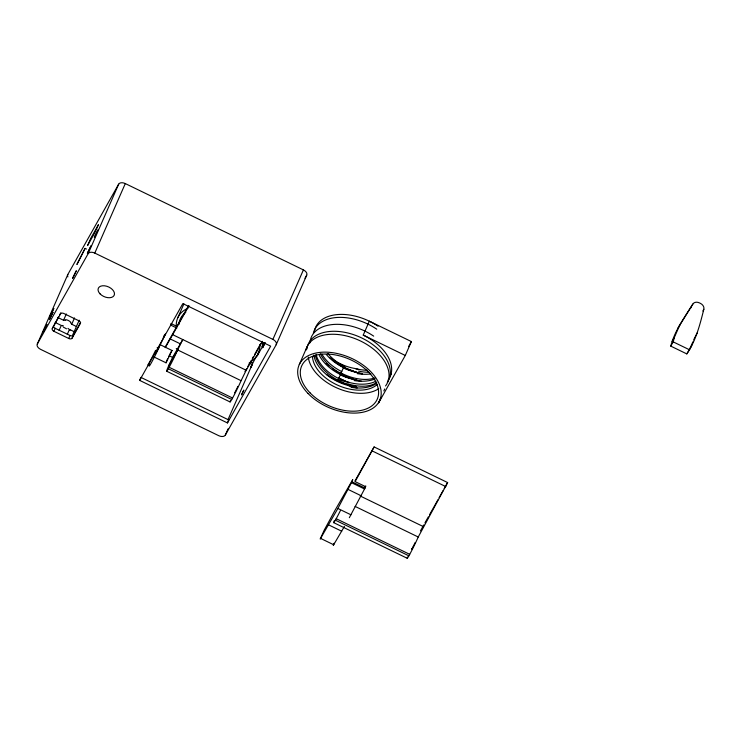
<?xml version="1.0" encoding="UTF-8"?>
<svg xmlns="http://www.w3.org/2000/svg" width="741" height="741" viewBox="0 0 741 741"><rect width="100%" height="100%" fill="white"/><g stroke="black" fill="none" stroke-linecap="round" stroke-linejoin="round"><path stroke-width="1.11" d="M72.414 335.617L79.185 320.205M98.368 224.866L94.913 232.591L87.54 245.614L90.995 237.861L98.34 224.847M171.551 351.077L172.032 350.437L166.058 362.812L153.646 356.819M241.575 394.777L243.845 390.081L241.594 394.777M670.781 346.13C674.736 330.542 684.545 317.426 692.9 303.995A5.502 4.326 29.4 0 1 699.356 302.865L700.449 303.393A5.502 4.326 29.4 0 1 703.83 309.284C699.921 324.725 695.956 340.591 686.805 353.902L670.781 346.13L673.18 341.87L674.467 337.164L680.127 324.252M166.28 361.904L166.058 362.812M411.82 548.627L411.663 549.183L412.052 548.636M333.682 544.209L333.293 545.395L344.435 526.397M158.833 347.075L158.268 348.816L165.475 333.959L164.891 334.719M166.419 361.552L166.938 360.33M237.787 386.422L237.453 387.21M414.932 542.745L414.59 543.524M333.811 543.903L334.108 543.227M351.929 481.78L352.744 479.612L335.08 510.206L324.197 530.195L320.214 539.059L337.877 508.465L351.929 481.78L365.007 488.115L349.326 517.7M365.007 488.115L365.785 485.948L364.229 488.504M37.319 343.991L67.829 274.485L118.68 184.139A5.502 3.39 23.7 0 1 125.294 183.573L303.402 269.9A5.502 3.39 23.7 0 1 306.681 275.254L276.171 344.76L225.32 435.106A5.502 3.39 23.7 0 1 218.706 435.671L40.598 349.354A5.502 3.39 23.7 0 1 37.319 343.991L88.17 253.644L118.68 184.139M52.268 328.615L60.605 313.804A2.751 1.695 23.7 0 1 63.911 313.526L78.759 320.714A2.751 1.695 23.7 0 1 80.398 323.391L72.062 338.202A2.751 1.695 23.7 0 1 68.756 338.489L53.908 331.292A2.751 1.695 23.7 0 1 52.268 328.615L58.576 316.75M53.908 331.292L55.214 328.319A2.751 1.695 23.7 0 1 53.574 325.632M59.123 330.366L61.281 325.447L55.158 322.474M57.937 317.556L63.55 320.279L66.319 313.971M88.17 253.644A5.502 3.39 23.7 0 1 94.783 253.079L125.294 183.573M67.301 334.33L69.459 329.412L74.146 331.681M74.498 317.935L71.729 324.243L76.416 326.512M68.756 338.489L70.062 335.506A2.751 1.695 23.7 0 0 73.368 335.228L80.593 322.391M72.062 338.202L73.368 335.228M139.632 380.374L140.938 377.401L228.756 419.962L227.45 422.935L139.632 380.374L182.842 303.606L270.66 346.158L227.45 422.935M177.905 317.546L183.898 303.875M256.469 356.069L250.791 367.036L252.181 364.572L249.078 363.071M227.922 419.832L252.181 364.572M259.387 350.928L257.21 355.893L264.593 342.787M225.32 435.106L228.098 428.789M276.171 344.76A5.502 3.39 23.7 0 0 272.892 339.397L303.402 269.9M299.299 364.507L307.145 346.64M357.005 372.269A36.763 22.23 26.6 0 1 354.318 371.547L343.731 367.258L340.258 374.501M388.117 380.022A44.034 27.111 23.7 0 0 363.238 335.089L369.342 321.186L411.394 341.564L405.29 355.467L378.614 402.863L380.791 397.898M383.847 390.952L384.718 388.96M355.458 480.974L374.112 446.934L447.629 482.567L418.239 537.003A13.764 0.658 -64.1 0 1 409.708 554.333L408.875 555.815A13.764 0.658 -64.1 0 1 407.522 557.037M689.38 349.817L692.872 341.87M693.743 339.887L695.049 336.905M158.741 346.936L158.305 347.9M230.386 400.724A13.764 0.658 -64.1 0 0 231.738 399.492L232.572 398.01A13.764 0.658 -64.1 0 0 241.094 380.689L245.975 370.704L262.527 341.295M167.142 359.876L167.623 358.82M158.055 348.446L157.509 349.622M237.166 387.83L236.833 388.543M265.278 342.796L262.629 347.825L264.843 342.833M414.302 544.153L413.793 545.237M262.694 344.12L263.425 342.601M168.476 357.014L169.087 355.736M263.527 343.278L262.61 345.139M156.592 351.53L156.897 350.891M236.472 389.303L236.101 390.062M413.608 545.626L413.052 546.747M155.971 352.762L156.277 352.16M169.402 355.106L169.708 354.504M170.004 353.92L170.541 352.873M235.74 390.776L235.268 391.674M412.876 547.099L412.404 547.997M163.279 337.655L163.807 336.655M155.138 354.393L155.397 353.892M343.315 367.545L344.37 365.554A37.087 22.832 23.7 0 0 355.624 368.61M337.414 380.967L340.684 374.214L351.262 378.531A36.763 22.23 26.6 0 0 353.957 379.225M262.286 345.76L261.888 346.492M170.791 352.42L171.199 351.669M164.122 336.071L164.483 335.423M59.688 314.777L60.799 312.804M188.473 305.737L166.929 344.028A13.764 0.658 -64.1 0 0 165.289 347.057M165.262 347.659L172.681 334.673L246.216 370.278M172.69 334.654L189.011 305.663M168.476 366.249L177.645 349.956A13.764 0.658 -64.1 0 1 169.133 367.267L168.29 368.749A13.764 0.658 -64.1 0 1 167.096 369.564A13.764 0.658 -64.1 0 1 172.607 357.403L182.758 339.554L177.655 349.937L241.094 380.689M244.984 371.593L246.679 368.573M247.818 366.554L251.218 360.506M252.348 358.496L253.487 356.477M254.617 354.467L260.86 343.379M258.155 353.077L259.285 351.077M262.657 345.093L263.777 343.092M304.986 278.264L306.681 275.254M343.518 367.064L344.37 365.554L337.35 362.368L330.903 358.422M408.56 346.612L411.394 341.564M354.837 481.196L374.112 446.934M334.228 520.812A13.764 0.658 -64.1 0 0 335.358 520.182L336.192 518.7A13.764 0.658 -64.1 0 0 340.415 510.558M420.416 530.936L423.824 524.887M424.954 522.877L428.354 516.829M429.493 514.81L437.996 499.703M439.126 497.683L443.099 490.625M444.23 488.615L447.629 482.567M677.728 328.513L692.9 303.995M672.068 341.425L674.467 337.164M702.866 310.988L703.83 309.284M695.53 336.053L697.448 332.644M686.805 353.902L691.779 345.556M234.906 392.313L234.591 392.813M65.662 320.325L64.486 320.205A5.965 5.835 -74.6 0 0 63.615 320.279M357.069 372.51L349.446 369.898A36.763 22.489 26.7 0 1 347.798 369.194L344.537 367.675M354.022 379.457L346.399 376.845A36.763 22.489 26.7 0 1 344.75 376.141L341.481 374.622M350.975 386.413L348.214 385.487A36.698 22.591 23.7 0 1 313.915 355.004M62.077 325.716L63.152 326.059M345.491 381.143L338.933 378.188L345.491 381.143A36.763 22.35 26.6 0 0 349.52 382.523A36.698 22.591 23.7 0 0 376.03 381.152M673.18 341.87L689.204 349.641M363.238 335.089L405.29 355.467M86.021 248.828L86.484 249.05M94.783 253.079L272.892 339.397M170.921 323.502L177.118 326.512M250.477 362.062L252.542 363.062M170.56 325.021L176.756 328.022M170.18 338.924L180.258 343.805M176.247 348.539L178.312 349.548M160.695 344.945L172.042 350.502M372.334 450.991L445.86 486.615M157.185 347.483L158.731 348.224A17.21 0.824 -64.1 0 1 151.247 362.97A17.21 0.824 -64.1 0 1 149.469 364.72M169.457 355.875L172.607 357.403M169.133 367.267L232.572 398.01M168.29 368.749L231.738 399.492M166.651 371.213L230.081 401.955M55.214 328.319L70.062 335.506M355.31 481.687L365.369 486.568M351.521 482.706L364.6 489.041M348.224 489.486L361.302 495.831M360.191 495.988L423.352 526.601M355.069 506.39L418.23 537.003M337.877 508.465L350.956 514.8M336.192 518.7L409.708 554.333M335.358 520.182L408.875 555.815M333.7 522.646L407.217 558.269M328.634 524.887L341.712 531.223M320.668 538.438L333.746 544.783M67.913 328.365L68.802 328.976M330.708 358.283L330.115 357.857M70.423 322.631L71.219 323.474A5.965 5.733 -34.8 0 1 71.72 324.178M251.681 366.934A5.502 3.39 23.7 0 1 250.643 366.712M67.885 276.893A5.502 3.39 23.7 0 1 67.829 274.485M155.582 350.363A17.21 0.824 -64.1 0 1 147.82 364.924M65.708 319.658A7.975 7.002 26.5 0 1 70.83 322.307M70.099 330.162A5.965 1.093 41.2 0 1 69.422 329.773M63.393 327.189A7.975 2.038 28 0 1 66.505 328.847M62.939 325.623A5.965 0.658 14.8 0 1 62.383 325.456M164.187 335.34A17.21 0.824 -64.1 0 1 164.15 335.562M690.501 308.256A5.502 4.326 29.4 0 1 690.964 307.672M259.748 344.76A44.034 27.111 23.7 0 1 250.791 361.701M176.562 328.504A44.034 27.111 23.7 0 1 188.019 308.154M178.924 324.475A41.283 25.416 23.7 0 1 185.806 312.248M314.36 332.07A44.034 27.111 23.7 0 1 378.04 326.207M391.22 373.992A44.034 27.111 23.7 0 1 390.35 375.381M309.923 342.888A44.034 27.111 23.7 0 1 373.686 336.136M313.35 333.311A44.034 27.111 23.7 0 1 376.734 329.18M349.52 382.504A37.087 22.832 23.7 0 1 338.267 379.448M358.32 369.37A36.763 22.295 26.6 0 1 355.624 368.638A36.698 22.591 23.7 0 0 367.314 370.287M368.981 372.26A36.763 22.193 26.5 0 1 358.551 371.102M362.386 373.872A38.402 23.647 23.7 0 1 357.069 372.538M354.318 371.584A36.698 22.591 23.7 0 1 326.318 354.439M344.954 366.851A36.763 22.684 26.7 0 1 327.92 353.559M361.849 373.464A41.153 24.258 22.4 0 1 343.139 367.842M361.552 381.226A38.402 23.647 23.7 0 1 354.022 379.485M351.262 378.531A36.698 22.591 23.7 0 1 319.39 355.569M341.833 373.946A36.763 22.684 26.7 0 1 320.223 353.661M356.967 380.124A41.153 24.258 22.4 0 1 341.027 375.224M340.647 373.816A41.153 25.389 26.4 0 1 332.385 368.712M329.023 366.073A41.153 25.389 26.4 0 1 326.253 363.581M374.909 377.966A36.763 22.656 26.7 0 1 340.999 372.964M341.786 371.593A36.763 23.823 23.6 0 1 321.807 354.013M338.73 378.549A36.763 23.823 23.6 0 1 316.018 354.309M370.889 373.909A36.763 22.508 20.7 0 1 357.19 373.631M375.039 378.994A36.763 22.508 20.7 0 1 354.133 380.578M376.761 382.569A36.763 22.332 26.6 0 1 347.909 383.866M305.94 350.187A44.034 27.111 23.7 0 1 358.764 340.175A44.034 27.111 23.7 0 1 385.505 385.978M378.771 388.664A41.283 25.416 23.7 0 1 336.627 387.821A41.283 25.416 23.7 0 1 308.275 357.116M342.583 366.823A41.153 25.389 26.4 0 1 333.515 360.895M348.242 384.477A36.763 22.332 26.6 0 1 315.286 355.485M350.901 386.172A36.763 22.23 26.6 0 1 348.214 385.45M357.162 387.951A38.402 23.647 23.7 0 1 350.965 386.441M306.95 348.955A44.034 27.111 23.7 0 1 358.181 336.377A44.034 27.111 23.7 0 1 387.302 382.328M356.421 386.552A41.153 24.258 22.4 0 1 326.364 374.39M377.28 384.44A36.698 22.591 23.7 0 1 338.6 385.598A36.698 22.591 23.7 0 1 312.489 356.56M376.669 383.338A36.763 22.369 20.7 0 1 351.058 387.33M43.219 331.736L46.813 324.428L43.219 331.736M49.369 319.603L52.963 312.285L49.369 319.603M50.193 315.851L53.76 308.543L50.193 315.851M72.664 278.208L76.24 270.9L72.664 278.208M76.981 264.315L85.095 248.383L76.981 264.315M87.401 253.246L90.995 245.929L87.401 253.246M94.376 237.352L97.969 230.043L94.376 237.352M100.1 293.899A8.67 5.335 23.7 0 0 114.058 295.52A8.67 5.335 23.7 0 0 104.648 285.813A8.67 5.335 23.7 0 0 100.1 293.899M308.099 393.545A44.034 27.111 23.7 0 0 379.022 401.798A44.034 27.111 23.7 0 0 331.199 352.503A44.034 27.111 23.7 0 0 308.099 393.545M310.053 392.86A41.283 25.416 23.7 0 0 376.548 400.594A41.283 25.416 23.7 0 0 331.718 354.383A41.283 25.416 23.7 0 0 310.053 392.86"/></g></svg>
